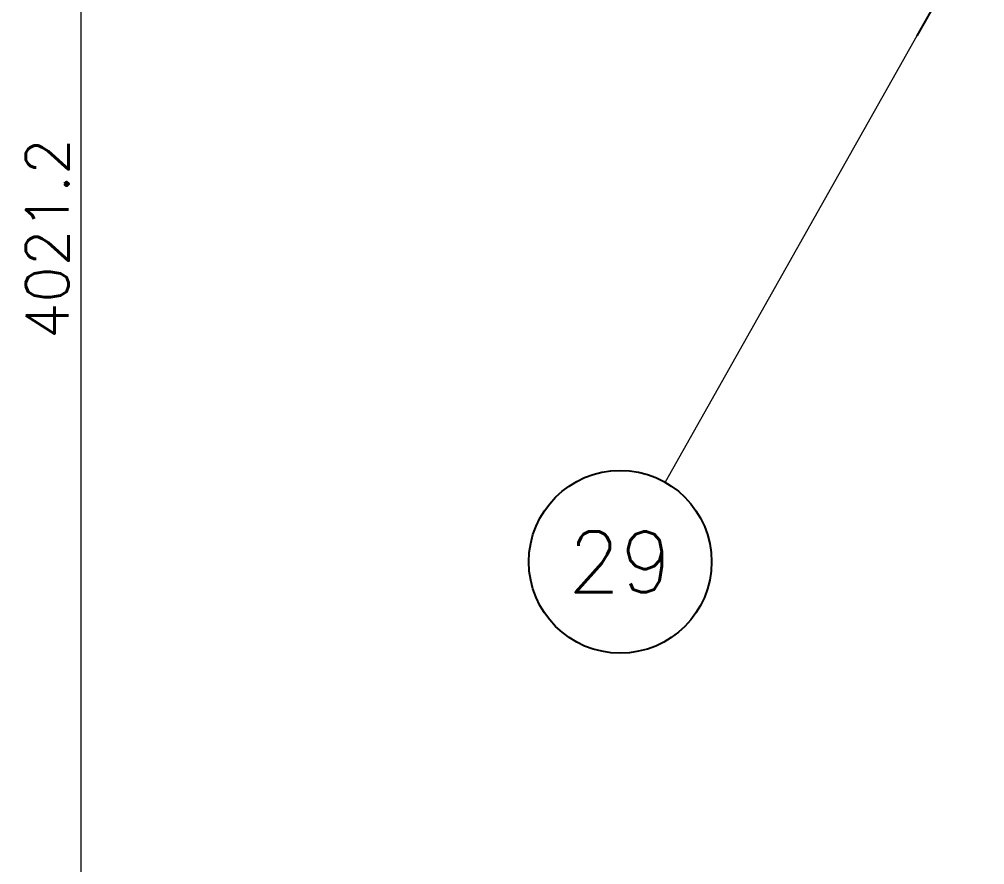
# Model space of a CAD drawing. Header units: millimetres. Extents: x -73083 to 81340, y -6859 to 6812.
# Drawn here: x -70269 to -68446, y -4785 to -3189 of the extents above; entities that cross this region are included whole.
import ezdxf
from ezdxf.enums import TextEntityAlignment as Align

# ---------------------------------------------------------------- set-up
doc = ezdxf.new("R2010")
doc.units = ezdxf.units.MM
doc.layers.add('word_dim', color=253, linetype='Continuous')
doc.styles.get("Standard").update_dxf_attribs({"font": 'romans.shx', "bigfont": 'bigfont.shx'})
doc.dimstyles.new('STANDARD 1-23', dxfattribs={"dimscale": 23, "dimtxt": 3.5, "dimasz": 3, "dimexe": 1, "dimexo": 0, "dimgap": 1, "dimtad": 3, "dimdsep": 46, "dimtxsty": 'Standard', "dimblk1": 'OPEN', "dimblk2": 'OPEN', "dimsah": 1, "dimcen": 0, "dimclrd": 256, "dimclre": 256, "dimclrt": 3, "dimazin": 2, "dimtfac": 1, "dimtmove": 0, "dimatfit": 3, "dimldrblk": 'OPEN', "dimfxl": 0, "dimtolj": 1, "dimtzin": 0, "dimlwd": 13, "dimlwe": 13, "dimarcsym": 0})

# ---------------------------------------------------------------- blocks, each defined once
blk = doc.blocks.new('_Open')
at = {"color": 0, "lineweight": -2}
for p, q in [((-1, 0.167), (0, 0)), ((-1, -0.167), (0, 0)), ((0, 0), (-1, 0))]:
    blk.add_line(p, q, dxfattribs=at)
blk = doc.blocks.new('*D1040')
at = {"layer": 'DEFPOINTS', "color": 0, "ltscale": 2}
for p in [(-68078.9, -1592.7), (-70152.9, -5613.8), (-66960, -5613.8)]:
    blk.add_point(p, dxfattribs=at)
at = {"layer": 'word_dim', "lineweight": 13, "ltscale": 2}
for p, q in [((-68078.9, -1592.7), (-70175.9, -1592.7)), ((-70152.9, -1661.7), (-70152.9, -5544.8)), ((-66960, -5613.8), (-70175.9, -5613.8))]:
    blk.add_line(p, q, dxfattribs=at)
at = {"layer": 'word_dim', "lineweight": 13, "ltscale": 2, "xscale": 69, "yscale": 69, "zscale": 69}
for p, rotation in [((-70152.9, -1592.7), 90), ((-70152.9, -5613.8), 270)]:
    blk.add_blockref('_Open', p, dxfattribs=dict(at, rotation=rotation))
at = {"layer": 'word_dim', "color": 3, "ltscale": 2, "insert": (-70216.1, -3603.3), "char_height": 80.5, "attachment_point": 5, "rotation": 90}
blk.add_mtext('\\A1;4021.2', dxfattribs=at)
blk = doc.blocks.new('aa1')
for p, q in [((0, 0), (-1, 0)), ((-0.4, 0.067), (0, 0)), ((-0.4, -0.067), (0, 0))]:
    blk.add_line(p, q)
blk = doc.blocks.new('aa2')
blk.add_circle((0, 0), 1)
blk = doc.blocks.new('*D1064')
at = {"layer": 'DEFPOINTS', "color": 0, "linetype": 'Continuous', "ltscale": 2}
for p in [(-68489.7, -3069.6), (-69134.5, -4213.2), (-69134.5, -4213.2)]:
    blk.add_point(p, dxfattribs=at)
at = {"layer": 'word_dim', "linetype": 'Continuous', "lineweight": 13, "ltscale": 2}
blk.add_line((-68574.4, -3219.9), (-69049.8, -4063), dxfattribs=at)
at = {"layer": 'word_dim', "linetype": 'Continuous', "lineweight": 13, "ltscale": 2, "xscale": 172.5, "yscale": 172.5, "zscale": 172.5}
for name, p, rotation in [('aa1', (-68489.7, -3069.6), 60.58167262380201), ('aa2', (-69134.5, -4213.2), 240.581672623802)]:
    blk.add_blockref(name, p, dxfattribs=dict(at, rotation=rotation))
at = {"layer": 'word_dim', "color": 3, "linetype": 'Continuous', "ltscale": 2, "insert": (-68812.1, -3641.4), "char_height": 0.000023, "attachment_point": 5, "rotation": 60.5817}
blk.add_mtext('\\A1;1312.84', dxfattribs=at)

msp = doc.modelspace()

# ---------------------------------------------------------------- texts
at = {"layer": 'word_dim', "color": 3, "linetype": 'Continuous', "ltscale": 2}
msp.add_text('29', height=115, dxfattribs=at).set_placement((-69134.54606, -4213.20957), align=Align.MIDDLE_CENTER)

# ---------------------------------------------------------------- dimensions: what is measured, and where the dimension line sits
at = {"layer": 'word_dim', "ltscale": 2}
dim = msp.add_linear_dim(base=(-70152.88579, -5613.83157), p1=(-68078.91532, -1592.67541), p2=(-66959.97977, -5613.83157), angle=90, dimstyle='STANDARD 1-23', override={"dimdec": 1}, dxfattribs=at)
dim.commit()
dim.dimension.update_dxf_attribs({"geometry": '*D1040', "text_midpoint": (-70216.13579, -3603.25349)})
at = {"layer": 'word_dim', "color": 3, "linetype": 'Continuous', "ltscale": 2}
dim = msp.add_aligned_dim(p1=(-68489.70117, -3069.64971), p2=(-69134.54606, -4213.20957), distance=0, dimstyle='STANDARD 1-23', override={"dimtxt": 1e-06, "dimasz": 7.5, "dimgap": 0, "dimblk1": 'aa1', "dimblk2": 'aa2', "dimse1": 1, "dimse2": 1}, dxfattribs=at)
dim.commit()
dim.dimension.update_dxf_attribs({"geometry": '*D1064', "text_midpoint": (-68812.12362, -3641.42964)})

doc.saveas('drawing.dxf')
